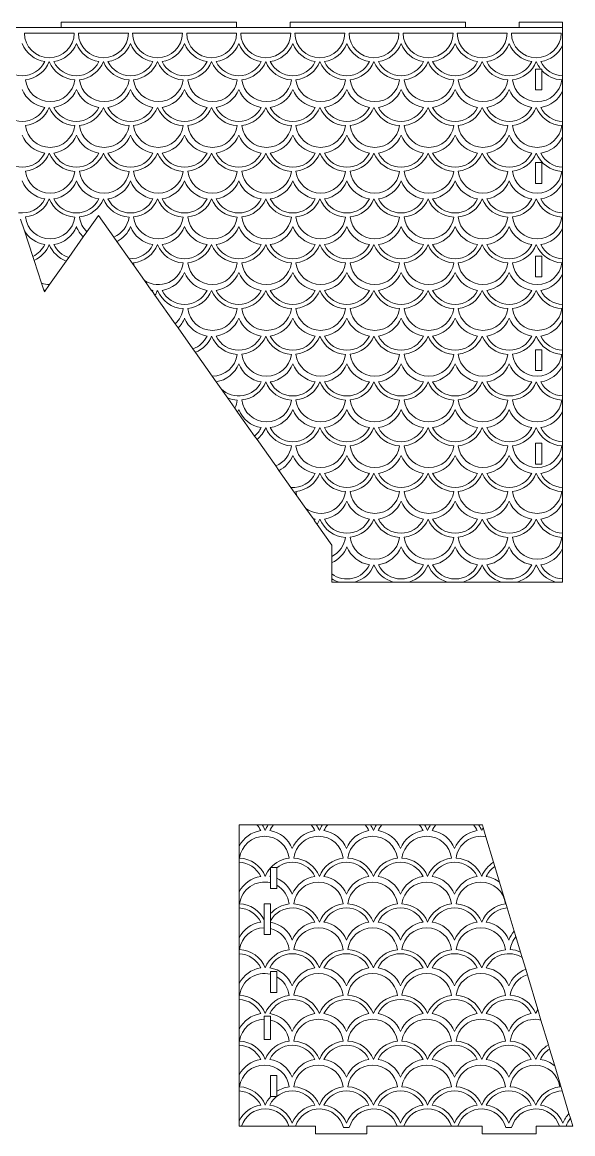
# Model space of a CAD drawing. Header units: millimetres. Extents: x -1822 to 2308, y -1461 to 1756.
# Drawn here: x 1025 to 1289, y 1105 to 1639 of the extents above; entities that cross this region are included whole.
import ezdxf

# ---------------------------------------------------------------- set-up
doc = ezdxf.new("R2010")
doc.units = ezdxf.units.MM

msp = doc.modelspace()

# ---------------------------------------------------------------- linework, layer by layer
at = {"color": 7, "linetype": 'Continuous', "lineweight": 15}
for p, q in [((1017.97, 1637), (1043.66, 1637)), ((1127.97, 1639.5), (1043.66, 1639.5)), ((1043.66, 1639.5), (1043.66, 1637)), ((1043.66, 1637), (1127.97, 1637)), ((1127.97, 1637), (1127.97, 1639.5)), ((1127.97, 1637), (1153.66, 1637)), ((1237.97, 1639.5), (1153.66, 1639.5)), ((1153.66, 1639.5), (1153.66, 1637)), ((1153.66, 1637), (1237.97, 1637)), ((1237.97, 1637), (1237.97, 1639.5)), ((1237.97, 1637), (1263.66, 1637)), ((1263.66, 1639.5), (1263.66, 1637)), ((1284.61, 1639.5), (1263.66, 1639.5)), ((1263.66, 1637), (1284.61, 1637)), ((1284.61, 1637), (1284.61, 1639.5)), ((1284.61, 1637), (1284.61, 1628.37)), ((1049.97, 1634.31), (1025.97, 1634.31)), ((1075.97, 1634.31), (1051.97, 1634.31)), ((1101.97, 1634.31), (1077.97, 1634.31)), ((1127.97, 1634.31), (1103.97, 1634.31)), ((1153.97, 1634.31), (1129.97, 1634.31)), ((1179.97, 1634.31), (1155.97, 1634.31)), ((1205.97, 1634.31), (1181.97, 1634.31)), ((1231.97, 1634.31), (1207.97, 1634.31)), ((1257.97, 1634.31), (1233.97, 1634.31)), ((1283.97, 1634.31), (1259.97, 1634.31)), ((1284.61, 1613.76), (1284.61, 1628.37)), ((1274.05, 1617), (1271.61, 1617)), ((1271.61, 1617), (1271.61, 1607)), ((1274.61, 1617), (1274.05, 1617)), ((1274.61, 1616.34), (1274.61, 1617)), ((1274.61, 1607), (1274.61, 1616.34)), ((1284.61, 1613.76), (1284.61, 1606.37)), ((1271.61, 1607), (1274.61, 1607)), ((1284.61, 1591.76), (1284.61, 1606.37)), ((1284.61, 1591.76), (1284.61, 1584.37)), ((1284.61, 1569.76), (1284.61, 1584.37)), ((1271.61, 1572), (1271.61, 1562)), ((1274.61, 1572), (1271.61, 1572)), ((1274.61, 1562), (1274.61, 1572)), ((1284.61, 1569.76), (1284.61, 1562.37)), ((1271.61, 1562), (1274.61, 1562)), ((1284.61, 1547.76), (1284.61, 1562.37)), ((1025.98, 1539.15), (1024.11, 1544.82)), ((1061.61, 1546.57), (1056.03, 1538.68)), ((1068.93, 1536.21), (1061.61, 1546.57)), ((1284.61, 1547.76), (1284.61, 1540.37)), ((1284.61, 1525.76), (1284.61, 1540.37)), ((1025.98, 1539.15), (1030.03, 1526.88)), ((1054.31, 1536.25), (1047.29, 1526.33)), ((1056.03, 1538.68), (1054.31, 1536.25)), ((1070.49, 1534), (1068.93, 1536.21)), ((1076.31, 1525.77), (1070.49, 1534)), ((1030.66, 1524.97), (1030.03, 1526.88)), ((1030.66, 1524.97), (1034.26, 1514.03)), ((1046.09, 1524.63), (1038.09, 1513.31)), ((1047.29, 1526.33), (1046.09, 1524.63)), ((1078.75, 1522.33), (1076.31, 1525.77)), ((1271.61, 1527), (1271.61, 1517)), ((1274.61, 1527), (1271.61, 1527)), ((1274.61, 1517), (1274.61, 1527)), ((1284.61, 1525.76), (1284.61, 1518.37)), ((1083.69, 1515.34), (1078.75, 1522.33)), ((1284.61, 1503.76), (1284.61, 1518.37)), ((1035.39, 1510.63), (1034.26, 1514.03)), ((1038.09, 1513.31), (1035.64, 1509.85)), ((1086.96, 1510.71), (1083.69, 1515.34)), ((1271.61, 1517), (1274.61, 1517)), ((1035.39, 1510.63), (1035.56, 1510.11)), ((1035.64, 1509.85), (1035.56, 1510.11)), ((1087.48, 1509.98), (1086.96, 1510.71)), ((1088.75, 1508.19), (1087.48, 1509.98)), ((1098.46, 1494.45), (1088.75, 1508.19)), ((1284.61, 1503.76), (1284.61, 1496.37)), ((1099.86, 1492.48), (1098.46, 1494.45)), ((1106.96, 1482.44), (1099.86, 1492.48)), ((1284.61, 1481.76), (1284.61, 1496.37)), ((1108.15, 1480.75), (1106.96, 1482.44)), ((1116.24, 1469.31), (1108.15, 1480.75)), ((1271.61, 1482), (1271.61, 1472)), ((1274.61, 1482), (1271.61, 1482)), ((1274.61, 1472), (1274.61, 1482)), ((1284.61, 1481.76), (1284.61, 1474.37)), ((1271.61, 1472), (1274.61, 1472)), ((1284.61, 1459.76), (1284.61, 1474.37)), ((1118.18, 1466.56), (1116.24, 1469.31)), ((1120.57, 1463.18), (1118.18, 1466.56)), ((1123.67, 1458.79), (1120.57, 1463.18)), ((1284.61, 1459.76), (1284.61, 1452.37)), ((1127.11, 1453.94), (1123.67, 1458.79)), ((1128.45, 1452.04), (1127.11, 1453.94)), ((1136.61, 1440.5), (1128.45, 1452.04)), ((1284.61, 1437.76), (1284.61, 1452.37)), ((1137.77, 1438.87), (1136.61, 1440.5)), ((1146.76, 1426.14), (1137.77, 1438.87)), ((1271.61, 1437), (1271.61, 1427)), ((1274.61, 1437), (1271.61, 1437)), ((1274.61, 1427), (1274.61, 1437)), ((1284.61, 1437.76), (1284.61, 1430.37)), ((1284.61, 1415.76), (1284.61, 1430.37)), ((1148.33, 1423.92), (1146.76, 1426.14)), ((1154.08, 1415.79), (1148.33, 1423.92)), ((1271.61, 1427), (1274.61, 1427)), ((1156.89, 1411.82), (1154.08, 1415.79)), ((1161.25, 1405.65), (1156.89, 1411.82)), ((1284.61, 1415.76), (1284.61, 1408.37)), ((1284.61, 1393.76), (1284.61, 1408.37)), ((1164.7, 1400.77), (1161.25, 1405.65)), ((1165.39, 1399.8), (1164.7, 1400.77)), ((1166.64, 1398.03), (1165.39, 1399.8)), ((1173.73, 1388.01), (1166.64, 1398.03)), ((1284.61, 1393.76), (1284.61, 1386.37)), ((1173.73, 1382.57), (1173.73, 1388.01)), ((1284.61, 1371.76), (1284.61, 1386.37)), ((1173.73, 1382.57), (1173.73, 1379.63)), ((1173.73, 1374.19), (1173.73, 1379.63)), ((1173.73, 1374.19), (1173.73, 1371.77)), ((1173.73, 1370.27), (1173.73, 1371.77)), ((1173.73, 1370.27), (1177.22, 1370.27)), ((1184.71, 1370.27), (1177.22, 1370.27)), ((1184.71, 1370.27), (1203.22, 1370.27)), ((1210.71, 1370.27), (1203.22, 1370.27)), ((1210.71, 1370.27), (1229.22, 1370.27)), ((1236.71, 1370.27), (1229.22, 1370.27)), ((1236.71, 1370.27), (1255.22, 1370.27)), ((1262.71, 1370.27), (1255.22, 1370.27)), ((1262.71, 1370.27), (1281.22, 1370.27)), ((1284.61, 1370.27), (1281.22, 1370.27)), ((1284.61, 1371.76), (1284.61, 1370.27)), ((1137.73, 1253.51), (1129.23, 1253.51)), ((1129.23, 1243.24), (1129.23, 1253.51)), ((1137.73, 1253.51), (1140.26, 1253.51)), ((1143.2, 1253.51), (1140.26, 1253.51)), ((1143.2, 1253.51), (1145.73, 1253.51)), ((1163.73, 1253.51), (1145.73, 1253.51)), ((1163.73, 1253.51), (1166.26, 1253.51)), ((1169.2, 1253.51), (1166.26, 1253.51)), ((1169.2, 1253.51), (1171.73, 1253.51)), ((1189.73, 1253.51), (1171.73, 1253.51)), ((1189.73, 1253.51), (1192.26, 1253.51)), ((1195.2, 1253.51), (1192.26, 1253.51)), ((1195.2, 1253.51), (1197.73, 1253.51)), ((1215.73, 1253.51), (1197.73, 1253.51)), ((1215.73, 1253.51), (1218.26, 1253.51)), ((1221.2, 1253.51), (1218.26, 1253.51)), ((1221.2, 1253.51), (1223.73, 1253.51)), ((1241.73, 1253.51), (1223.73, 1253.51)), ((1241.73, 1253.51), (1244.26, 1253.51)), ((1246.06, 1253.51), (1244.26, 1253.51)), ((1246.43, 1252.25), (1246.06, 1253.51)), ((1246.43, 1252.25), (1247.78, 1247.76)), ((1251.45, 1235.52), (1247.78, 1247.76)), ((1129.23, 1243.24), (1129.23, 1235.55)), ((1129.23, 1221.24), (1129.23, 1235.55)), ((1251.45, 1235.52), (1252.04, 1233.53)), ((1144.36, 1232.96), (1144.23, 1232.96)), ((1144.23, 1232.96), (1144.23, 1232.82)), ((1144.23, 1232.82), (1144.23, 1229.37)), ((1147.23, 1232.96), (1144.36, 1232.96)), ((1147.23, 1232.93), (1147.23, 1232.96)), ((1147.23, 1227.81), (1147.23, 1232.93)), ((1254.3, 1226), (1252.04, 1233.53)), ((1144.23, 1229.37), (1144.23, 1228.71)), ((1144.23, 1228.71), (1144.23, 1225.65)), ((1144.23, 1225.65), (1144.23, 1222.96)), ((1147.23, 1224.46), (1147.23, 1227.81)), ((1147.23, 1222.96), (1147.23, 1224.46)), ((1254.3, 1226), (1258.03, 1213.54)), ((1129.23, 1221.24), (1129.23, 1213.55)), ((1144.23, 1222.96), (1147.23, 1222.96)), ((1129.23, 1199.24), (1129.23, 1213.55)), ((1144.23, 1215.47), (1141.23, 1215.47)), ((1141.23, 1207.87), (1141.23, 1215.47)), ((1144.23, 1210.82), (1144.23, 1215.47)), ((1261.38, 1202.36), (1258.03, 1213.54)), ((1144.23, 1210.82), (1144.23, 1207.37)), ((1141.23, 1207.87), (1141.23, 1204.01)), ((1141.23, 1200.84), (1141.23, 1204.01)), ((1144.23, 1206.71), (1144.23, 1207.37)), ((1144.23, 1206.71), (1144.23, 1203.65)), ((1144.23, 1200.84), (1144.23, 1203.65)), ((1129.23, 1199.24), (1129.23, 1191.55)), ((1141.23, 1200.84), (1144.23, 1200.84)), ((1261.38, 1202.36), (1262.16, 1199.76)), ((1264.38, 1192.37), (1262.16, 1199.76)), ((1264.38, 1192.37), (1265.19, 1189.68)), ((1129.23, 1177.24), (1129.23, 1191.55)), ((1266.87, 1184.06), (1265.19, 1189.68)), ((1144.23, 1182.96), (1144.23, 1181.65)), ((1147.23, 1182.96), (1144.23, 1182.96)), ((1144.23, 1181.65), (1144.23, 1172.96)), ((1147.23, 1180.46), (1147.23, 1182.96)), ((1266.87, 1184.06), (1267.66, 1181.44)), ((1272.68, 1164.69), (1267.66, 1181.44)), ((1129.23, 1177.24), (1129.23, 1169.55)), ((1147.23, 1172.96), (1147.23, 1180.46)), ((1144.23, 1172.96), (1147.23, 1172.96)), ((1129.23, 1155.24), (1129.23, 1169.55)), ((1141.23, 1161.54), (1141.23, 1160.01)), ((1141.23, 1161.54), (1144.23, 1161.54)), ((1141.23, 1160.01), (1141.23, 1150.25)), ((1144.23, 1161.54), (1144.23, 1159.65)), ((1272.68, 1164.69), (1274.18, 1159.66)), ((1129.23, 1155.24), (1129.23, 1147.55)), ((1144.23, 1150.25), (1144.23, 1159.65)), ((1277.77, 1147.71), (1274.18, 1159.66)), ((1141.23, 1150.25), (1144.23, 1150.25)), ((1129.23, 1133.24), (1129.23, 1147.55)), ((1277.77, 1147.71), (1278.36, 1145.73)), ((1280.8, 1137.6), (1278.36, 1145.73)), ((1129.23, 1133.24), (1129.23, 1125.55)), ((1280.8, 1137.6), (1284.41, 1125.56)), ((1147.23, 1132.96), (1144.23, 1132.96)), ((1144.23, 1132.96), (1144.23, 1122.96)), ((1147.23, 1125.39), (1147.23, 1132.96)), ((1129.23, 1111.24), (1129.23, 1125.55)), ((1144.23, 1122.96), (1144.36, 1122.96)), ((1144.36, 1122.96), (1147.23, 1122.96)), ((1147.23, 1122.96), (1147.23, 1125.39)), ((1287.67, 1114.67), (1284.41, 1125.56)), ((1287.67, 1114.67), (1288.35, 1112.41)), ((1289.48, 1108.63), (1288.35, 1112.41)), ((1129.23, 1111.24), (1129.23, 1108.69)), ((1129.23, 1108.69), (1130.33, 1108.69)), ((1153.13, 1108.69), (1130.33, 1108.69)), ((1153.13, 1108.69), (1156.33, 1108.69)), ((1165.82, 1108.69), (1156.33, 1108.69)), ((1165.82, 1108.69), (1165.82, 1104.96)), ((1182.12, 1107.96), (1179.34, 1107.96)), ((1205.15, 1108.63), (1190.48, 1108.63)), ((1190.48, 1104.96), (1190.48, 1108.63)), ((1205.15, 1108.63), (1208.32, 1108.63)), ((1231.15, 1108.63), (1208.32, 1108.63)), ((1231.15, 1108.63), (1234.32, 1108.63)), ((1245.89, 1108.63), (1234.32, 1108.63)), ((1245.89, 1108.63), (1245.89, 1104.96)), ((1260.12, 1107.96), (1257.34, 1107.96)), ((1283.15, 1108.63), (1271.89, 1108.63)), ((1271.89, 1104.96), (1271.89, 1108.63)), ((1283.15, 1108.63), (1286.32, 1108.63)), ((1289.48, 1108.63), (1286.32, 1108.63)), ((1165.82, 1104.96), (1190.48, 1104.96)), ((1245.89, 1104.96), (1271.89, 1104.96))]:
    msp.add_line(p, q, dxfattribs=at)
for centre, radius, start, end in [((1037.97, 1634.39), 12, 180.3775, 359.6225), ((1063.97, 1634.39), 12, 180.3775, 359.6225), ((1089.97, 1634.39), 12, 180.3775, 359.6225), ((1115.97, 1634.39), 12, 180.3775, 359.6225), ((1141.97, 1634.39), 12, 180.3775, 359.6225), ((1167.97, 1634.39), 12, 180.3775, 359.6225), ((1193.97, 1634.39), 12, 180.3775, 359.6225), ((1219.97, 1634.39), 12, 180.3775, 359.6225), ((1245.97, 1634.39), 12, 180.3775, 359.6225), ((1271.97, 1634.39), 12, 180.3775, 359.6225), ((1037.97, 1634.39), 14, 201.7868, 261.0279), ((1037.97, 1634.39), 14, 278.9721, 338.2132), ((1063.97, 1634.39), 14, 201.7868, 261.0279), ((1063.97, 1634.39), 14, 278.9721, 338.2132), ((1089.97, 1634.39), 14, 201.7868, 261.0279), ((1089.97, 1634.39), 14, 278.9721, 338.2132), ((1115.97, 1634.39), 14, 201.7868, 261.0279), ((1115.97, 1634.39), 14, 278.9721, 338.2132), ((1141.97, 1634.39), 14, 201.7868, 261.0279), ((1141.97, 1634.39), 14, 278.9721, 338.2132), ((1167.97, 1634.39), 14, 201.7868, 261.0279), ((1167.97, 1634.39), 14, 278.9721, 338.2132), ((1193.97, 1634.39), 14, 201.7868, 261.0279), ((1193.97, 1634.39), 14, 278.9721, 338.2132), ((1219.97, 1634.39), 14, 201.7868, 261.0279), ((1219.97, 1634.39), 14, 278.9721, 338.2132), ((1245.97, 1634.39), 14, 201.7868, 261.0279), ((1245.97, 1634.39), 14, 278.9721, 338.2132), ((1271.97, 1634.39), 14, 201.7868, 261.0279), ((1271.97, 1634.39), 14, 278.9721, 334.5272), ((1024.97, 1625.76), 12, 205.6589, 334.3411), ((1024.97, 1625.76), 14, 276.1352, 338.2132), ((1050.97, 1625.76), 14, 201.7868, 267.1611), ((1050.97, 1625.76), 12, 205.6589, 334.3411), ((1050.97, 1625.76), 14, 276.1352, 338.2132), ((1076.97, 1625.76), 14, 201.7868, 267.1611), ((1076.97, 1625.76), 12, 205.6589, 334.3411), ((1076.97, 1625.76), 14, 276.1352, 338.2132), ((1102.97, 1625.76), 14, 201.7868, 267.1611), ((1102.97, 1625.76), 12, 205.6589, 334.3411), ((1102.97, 1625.76), 14, 276.1352, 338.2132), ((1128.97, 1625.76), 14, 201.7868, 267.1611), ((1128.97, 1625.76), 12, 205.6589, 334.3411), ((1128.97, 1625.76), 14, 276.1352, 338.2132), ((1154.97, 1625.76), 14, 201.7868, 267.1611), ((1154.97, 1625.76), 12, 205.6589, 334.3411), ((1154.97, 1625.76), 14, 276.1352, 338.2132), ((1180.97, 1625.76), 14, 201.7868, 267.1611), ((1180.97, 1625.76), 12, 205.6589, 334.3411), ((1180.97, 1625.76), 14, 276.1352, 338.2132), ((1206.97, 1625.76), 14, 201.7868, 267.1611), ((1206.97, 1625.76), 12, 205.6589, 334.3411), ((1206.97, 1625.76), 14, 276.1352, 338.2132), ((1232.97, 1625.76), 14, 201.7868, 267.1611), ((1232.97, 1625.76), 12, 205.6589, 334.3411), ((1232.97, 1625.76), 14, 276.1352, 338.2132), ((1258.97, 1625.76), 14, 201.7868, 267.1611), ((1258.97, 1625.76), 12, 205.6589, 334.3411), ((1258.97, 1625.76), 14, 276.1352, 338.2132), ((1284.97, 1625.76), 14, 201.7868, 218.7337), ((1284.97, 1625.76), 12, 205.6589, 268.2763), ((1284.97, 1625.76), 14, 222.2628, 267.1611), ((1038.37, 1613.31), 12, 187.0542, 352.6426), ((1064.37, 1613.31), 12, 187.0542, 352.6426), ((1090.37, 1613.31), 12, 187.0542, 352.6426), ((1116.37, 1613.31), 12, 187.0542, 352.6426), ((1142.37, 1613.31), 12, 187.0542, 352.6426), ((1168.37, 1613.31), 12, 187.0542, 352.6426), ((1194.37, 1613.31), 12, 187.0542, 352.6426), ((1220.37, 1613.31), 12, 187.0542, 352.6426), ((1246.37, 1613.31), 12, 187.0542, 352.6426), ((1272.37, 1613.31), 12, 187.0542, 352.6426), ((1037.97, 1612.39), 14, 201.7868, 261.0279), ((1037.97, 1612.39), 14, 278.9721, 338.2132), ((1063.97, 1612.39), 14, 201.7868, 261.0279), ((1063.97, 1612.39), 14, 278.9721, 338.2132), ((1089.97, 1612.39), 14, 201.7868, 261.0279), ((1089.97, 1612.39), 14, 278.9721, 338.2132), ((1115.97, 1612.39), 14, 201.7868, 261.0279), ((1115.97, 1612.39), 14, 278.9721, 338.2132), ((1141.97, 1612.39), 14, 201.7868, 261.0279), ((1141.97, 1612.39), 14, 278.9721, 338.2132), ((1167.97, 1612.39), 14, 201.7868, 261.0279), ((1167.97, 1612.39), 14, 278.9721, 338.2132), ((1193.97, 1612.39), 14, 201.7868, 261.0279), ((1193.97, 1612.39), 14, 278.9721, 338.2132), ((1219.97, 1612.39), 14, 201.7868, 261.0279), ((1219.97, 1612.39), 14, 278.9721, 338.2132), ((1245.97, 1612.39), 14, 201.7868, 261.0279), ((1245.97, 1612.39), 14, 278.9721, 338.2132), ((1271.97, 1612.39), 14, 201.7868, 261.0279), ((1271.97, 1612.39), 14, 278.9721, 334.5272), ((1024.97, 1603.76), 12, 205.6589, 334.3411), ((1024.97, 1603.76), 14, 276.1352, 338.2132), ((1050.97, 1603.76), 14, 201.7868, 267.1611), ((1050.97, 1603.76), 12, 205.6589, 334.3411), ((1050.97, 1603.76), 14, 276.1352, 338.2132), ((1076.97, 1603.76), 14, 201.7868, 267.1611), ((1076.97, 1603.76), 12, 205.6589, 334.3411), ((1076.97, 1603.76), 14, 276.1352, 338.2132), ((1102.97, 1603.76), 14, 201.7868, 267.1611), ((1102.97, 1603.76), 12, 205.6589, 334.3411), ((1102.97, 1603.76), 14, 276.1352, 338.2132), ((1128.97, 1603.76), 14, 201.7868, 267.1611), ((1128.97, 1603.76), 12, 205.6589, 334.3411), ((1128.97, 1603.76), 14, 276.1352, 338.2132), ((1154.97, 1603.76), 14, 201.7868, 267.1611), ((1154.97, 1603.76), 12, 205.6589, 334.3411), ((1154.97, 1603.76), 14, 276.1352, 338.2132), ((1180.97, 1603.76), 14, 201.7868, 267.1611), ((1180.97, 1603.76), 12, 205.6589, 334.3411), ((1180.97, 1603.76), 14, 276.1352, 338.2132), ((1206.97, 1603.76), 14, 201.7868, 267.1611), ((1206.97, 1603.76), 12, 205.6589, 334.3411), ((1206.97, 1603.76), 14, 276.1352, 338.2132), ((1232.97, 1603.76), 14, 201.7868, 267.1611), ((1232.97, 1603.76), 12, 205.6589, 334.3411), ((1232.97, 1603.76), 14, 276.1352, 338.2132), ((1258.97, 1603.76), 14, 201.7868, 267.1611), ((1258.97, 1603.76), 12, 205.6589, 334.3411), ((1258.97, 1603.76), 14, 276.1352, 338.2132), ((1284.97, 1603.76), 14, 201.7868, 267.1611), ((1284.97, 1603.76), 12, 205.6589, 268.2763), ((1038.37, 1591.31), 12, 187.0542, 352.6426), ((1064.37, 1591.31), 12, 187.0542, 352.6426), ((1090.37, 1591.31), 12, 187.0542, 352.6426), ((1116.37, 1591.31), 12, 187.0542, 352.6426), ((1142.37, 1591.31), 12, 187.0542, 352.6426), ((1168.37, 1591.31), 12, 187.0542, 352.6426), ((1194.37, 1591.31), 12, 187.0542, 352.6426), ((1220.37, 1591.31), 12, 187.0542, 352.6426), ((1246.37, 1591.31), 12, 187.0542, 352.6426), ((1272.37, 1591.31), 12, 187.0542, 352.6426), ((1037.97, 1590.39), 14, 201.7868, 261.0279), ((1037.97, 1590.39), 14, 278.9721, 338.2132), ((1063.97, 1590.39), 14, 201.7868, 261.0279), ((1063.97, 1590.39), 14, 278.9721, 338.2132), ((1089.97, 1590.39), 14, 201.7868, 261.0279), ((1089.97, 1590.39), 14, 278.9721, 338.2132), ((1115.97, 1590.39), 14, 201.7868, 261.0279), ((1115.97, 1590.39), 14, 278.9721, 338.2132), ((1141.97, 1590.39), 14, 201.7868, 261.0279), ((1141.97, 1590.39), 14, 278.9721, 338.2132), ((1167.97, 1590.39), 14, 201.7868, 261.0279), ((1167.97, 1590.39), 14, 278.9721, 338.2132), ((1193.97, 1590.39), 14, 201.7868, 261.0279), ((1193.97, 1590.39), 14, 278.9721, 338.2132), ((1219.97, 1590.39), 14, 201.7868, 261.0279), ((1219.97, 1590.39), 14, 278.9721, 338.2132), ((1245.97, 1590.39), 14, 201.7868, 261.0279), ((1245.97, 1590.39), 14, 278.9721, 338.2132), ((1271.97, 1590.39), 14, 201.7868, 261.0279), ((1271.97, 1590.39), 14, 278.9721, 334.5272), ((1024.97, 1581.76), 12, 205.6589, 334.3411), ((1024.97, 1581.76), 14, 276.1352, 338.2132), ((1050.97, 1581.76), 14, 201.7868, 267.1611), ((1050.97, 1581.76), 12, 205.6589, 334.3411), ((1050.97, 1581.76), 14, 276.1352, 338.2132), ((1076.97, 1581.76), 14, 201.7868, 267.1611), ((1076.97, 1581.76), 12, 205.6589, 334.3411), ((1076.97, 1581.76), 14, 276.1352, 338.2132), ((1102.97, 1581.76), 14, 201.7868, 267.1611), ((1102.97, 1581.76), 12, 205.6589, 334.3411), ((1102.97, 1581.76), 14, 276.1352, 338.2132), ((1128.97, 1581.76), 14, 201.7868, 267.1611), ((1128.97, 1581.76), 12, 205.6589, 334.3411), ((1128.97, 1581.76), 14, 276.1352, 338.2132), ((1154.97, 1581.76), 14, 201.7868, 267.1611), ((1154.97, 1581.76), 12, 205.6589, 334.3411), ((1154.97, 1581.76), 14, 276.1352, 338.2132), ((1180.97, 1581.76), 14, 201.7868, 267.1611), ((1180.97, 1581.76), 12, 205.6589, 334.3411), ((1180.97, 1581.76), 14, 276.1352, 338.2132), ((1206.97, 1581.76), 14, 201.7868, 267.1611), ((1206.97, 1581.76), 12, 205.6589, 334.3411), ((1206.97, 1581.76), 14, 276.1352, 338.2132), ((1232.97, 1581.76), 14, 201.7868, 267.1611), ((1232.97, 1581.76), 12, 205.6589, 334.3411), ((1232.97, 1581.76), 14, 276.1352, 338.2132), ((1258.97, 1581.76), 14, 201.7868, 267.1611), ((1258.97, 1581.76), 12, 205.6589, 334.3411), ((1258.97, 1581.76), 14, 276.1352, 338.2132), ((1284.97, 1581.76), 14, 201.7868, 267.1611), ((1284.97, 1581.76), 12, 205.6589, 268.2763), ((1038.37, 1569.31), 12, 187.0542, 352.6426), ((1064.37, 1569.31), 12, 187.0542, 352.6426), ((1090.37, 1569.31), 12, 187.0542, 352.6426), ((1116.37, 1569.31), 12, 187.0542, 352.6426), ((1142.37, 1569.31), 12, 187.0542, 352.6426), ((1168.37, 1569.31), 12, 187.0542, 352.6426), ((1194.37, 1569.31), 12, 187.0542, 352.6426), ((1220.37, 1569.31), 12, 187.0542, 352.6426), ((1246.37, 1569.31), 12, 187.0542, 352.6426), ((1272.37, 1569.31), 12, 187.0542, 352.6426), ((1037.97, 1568.39), 14, 201.7868, 261.0279), ((1037.97, 1568.39), 14, 278.9721, 338.2132), ((1063.97, 1568.39), 14, 201.7868, 261.0279), ((1063.97, 1568.39), 14, 278.9721, 338.2132), ((1089.97, 1568.39), 14, 201.7868, 261.0279), ((1089.97, 1568.39), 14, 278.9721, 338.2132), ((1115.97, 1568.39), 14, 201.7868, 261.0279), ((1115.97, 1568.39), 14, 278.9721, 338.2132), ((1141.97, 1568.39), 14, 201.7868, 261.0279), ((1141.97, 1568.39), 14, 278.9721, 338.2132), ((1167.97, 1568.39), 14, 201.7868, 261.0279), ((1167.97, 1568.39), 14, 278.9721, 338.2132), ((1193.97, 1568.39), 14, 201.7868, 261.0279), ((1193.97, 1568.39), 14, 278.9721, 338.2132), ((1219.97, 1568.39), 14, 201.7868, 261.0279), ((1219.97, 1568.39), 14, 278.9721, 338.2132), ((1245.97, 1568.39), 14, 201.7868, 261.0279), ((1245.97, 1568.39), 14, 278.9721, 338.2132), ((1271.97, 1568.39), 14, 201.7868, 261.0279), ((1271.97, 1568.39), 14, 278.9721, 334.5272), ((1024.97, 1559.76), 12, 261.0314, 334.3411), ((1024.97, 1559.76), 14, 276.1352, 338.2132), ((1050.97, 1559.76), 14, 201.7868, 267.1611), ((1050.97, 1559.76), 12, 205.6589, 334.3411), ((1050.97, 1559.76), 14, 276.1352, 338.2132), ((1076.97, 1559.76), 14, 201.7868, 267.1611), ((1076.97, 1559.76), 12, 205.6589, 334.3411), ((1076.97, 1559.76), 14, 276.1352, 338.2132), ((1102.97, 1559.76), 14, 201.7868, 267.1611), ((1102.97, 1559.76), 12, 205.6589, 334.3411), ((1102.97, 1559.76), 14, 276.1352, 338.2132), ((1128.97, 1559.76), 14, 201.7868, 267.1611), ((1128.97, 1559.76), 12, 205.6589, 334.3411), ((1128.97, 1559.76), 14, 276.1352, 338.2132), ((1154.97, 1559.76), 14, 201.7868, 267.1611), ((1154.97, 1559.76), 12, 205.6589, 334.3411), ((1154.97, 1559.76), 14, 276.1352, 338.2132), ((1180.97, 1559.76), 14, 201.7868, 267.1611), ((1180.97, 1559.76), 12, 205.6589, 334.3411), ((1180.97, 1559.76), 14, 276.1352, 338.2132), ((1206.97, 1559.76), 14, 201.7868, 267.1611), ((1206.97, 1559.76), 12, 205.6589, 334.3411), ((1206.97, 1559.76), 14, 276.1352, 338.2132), ((1232.97, 1559.76), 14, 201.7868, 267.1611), ((1232.97, 1559.76), 12, 205.6589, 334.3411), ((1232.97, 1559.76), 14, 276.1352, 338.2132), ((1258.97, 1559.76), 14, 201.7868, 267.1611), ((1258.97, 1559.76), 12, 205.6589, 334.3411), ((1258.97, 1559.76), 14, 276.1352, 338.2132), ((1284.97, 1559.76), 14, 201.7868, 267.1611), ((1284.97, 1559.76), 12, 205.6589, 268.2763), ((1038.37, 1547.31), 12, 187.0542, 352.6426), ((1064.37, 1547.31), 12, 187.0542, 225.9499), ((1064.37, 1547.31), 12, 292.3371, 352.6426), ((1090.37, 1547.31), 12, 187.0542, 352.6426), ((1116.37, 1547.31), 12, 187.0542, 352.6426), ((1142.37, 1547.31), 12, 187.0542, 352.6426), ((1168.37, 1547.31), 12, 187.0542, 352.6426), ((1194.37, 1547.31), 12, 187.0542, 352.6426), ((1220.37, 1547.31), 12, 187.0542, 352.6426), ((1246.37, 1547.31), 12, 187.0542, 352.6426), ((1272.37, 1547.31), 12, 187.0542, 352.6426), ((1037.97, 1546.39), 14, 278.9721, 338.2132), ((1063.97, 1546.39), 14, 201.7868, 226.3826), ((1063.97, 1546.39), 14, 297.7881, 338.2132), ((1089.97, 1546.39), 14, 201.7868, 261.0279), ((1089.97, 1546.39), 14, 278.9721, 338.2132), ((1115.97, 1546.39), 14, 201.7868, 261.0279), ((1115.97, 1546.39), 14, 278.9721, 338.2132), ((1141.97, 1546.39), 14, 201.7868, 261.0279), ((1141.97, 1546.39), 14, 278.9721, 338.2132), ((1167.97, 1546.39), 14, 201.7868, 261.0279), ((1167.97, 1546.39), 14, 278.9721, 338.2132), ((1193.97, 1546.39), 14, 201.7868, 261.0279), ((1193.97, 1546.39), 14, 278.9721, 338.2132), ((1219.97, 1546.39), 14, 201.7868, 261.0279), ((1219.97, 1546.39), 14, 278.9721, 338.2132), ((1245.97, 1546.39), 14, 201.7868, 261.0279), ((1245.97, 1546.39), 14, 278.9721, 338.2132), ((1271.97, 1546.39), 14, 201.7868, 261.0279), ((1271.97, 1546.39), 14, 278.9721, 334.5272), ((1037.97, 1546.39), 14, 211.1124, 261.0279), ((1024.97, 1537.76), 12, 294.9524, 334.3411), ((1024.97, 1537.76), 14, 293.9912, 338.2132), ((1050.97, 1537.76), 14, 201.7868, 249.6221), ((1050.97, 1537.76), 12, 205.6589, 252.1765), ((1076.97, 1537.76), 12, 266.8747, 334.3411), ((1076.97, 1537.76), 14, 276.1352, 338.2132), ((1102.97, 1537.76), 14, 201.7868, 267.1611), ((1102.97, 1537.76), 12, 205.6589, 334.3411), ((1102.97, 1537.76), 14, 276.1352, 338.2132), ((1128.97, 1537.76), 14, 201.7868, 267.1611), ((1128.97, 1537.76), 12, 205.6589, 334.3411), ((1128.97, 1537.76), 14, 276.1352, 338.2132), ((1154.97, 1537.76), 14, 201.7868, 267.1611), ((1154.97, 1537.76), 12, 205.6589, 334.3411), ((1154.97, 1537.76), 14, 276.1352, 338.2132), ((1180.97, 1537.76), 14, 201.7868, 267.1611), ((1180.97, 1537.76), 12, 205.6589, 334.3411), ((1180.97, 1537.76), 14, 276.1352, 338.2132), ((1206.97, 1537.76), 14, 201.7868, 267.1611), ((1206.97, 1537.76), 12, 205.6589, 334.3411), ((1206.97, 1537.76), 14, 276.1352, 338.2132), ((1232.97, 1537.76), 14, 201.7868, 267.1611), ((1232.97, 1537.76), 12, 205.6589, 334.3411), ((1232.97, 1537.76), 14, 276.1352, 338.2132), ((1258.97, 1537.76), 14, 201.7868, 267.1611), ((1258.97, 1537.76), 12, 205.6589, 334.3411), ((1258.97, 1537.76), 14, 276.1352, 338.2132), ((1284.97, 1537.76), 14, 201.7868, 267.1611), ((1284.97, 1537.76), 12, 205.6589, 268.2763), ((1090.37, 1525.31), 12, 187.0542, 194.382), ((1090.37, 1525.31), 12, 236.1468, 352.6426), ((1116.37, 1525.31), 12, 187.0542, 352.6426), ((1142.37, 1525.31), 12, 187.0542, 352.6426), ((1168.37, 1525.31), 12, 187.0542, 352.6426), ((1194.37, 1525.31), 12, 187.0542, 352.6426), ((1220.37, 1525.31), 12, 187.0542, 352.6426), ((1246.37, 1525.31), 12, 187.0542, 352.6426), ((1272.37, 1525.31), 12, 187.0542, 352.6426), ((1089.97, 1524.39), 14, 278.9721, 338.2132), ((1115.97, 1524.39), 14, 201.7868, 261.0279), ((1115.97, 1524.39), 14, 278.9721, 338.2132), ((1141.97, 1524.39), 14, 201.7868, 261.0279), ((1141.97, 1524.39), 14, 278.9721, 338.2132), ((1167.97, 1524.39), 14, 201.7868, 261.0279), ((1167.97, 1524.39), 14, 278.9721, 338.2132), ((1193.97, 1524.39), 14, 201.7868, 261.0279), ((1193.97, 1524.39), 14, 278.9721, 338.2132), ((1219.97, 1524.39), 14, 201.7868, 261.0279), ((1219.97, 1524.39), 14, 278.9721, 338.2132), ((1245.97, 1524.39), 14, 201.7868, 261.0279), ((1245.97, 1524.39), 14, 278.9721, 338.2132), ((1271.97, 1524.39), 14, 201.7868, 261.0279), ((1271.97, 1524.39), 14, 278.9721, 334.5272), ((1038.37, 1525.31), 12, 249.9756, 268.6436), ((1037.97, 1524.39), 14, 259.3793, 261.0279), ((1024.97, 1515.76), 12, 331.9448, 334.3411), ((1089.97, 1524.39), 14, 257.6009, 261.0279), ((1076.97, 1515.76), 12, 331.2069, 334.3411), ((1076.97, 1515.76), 14, 327.2871, 338.2132), ((1102.97, 1515.76), 14, 201.7868, 267.1611), ((1102.97, 1515.76), 12, 205.6589, 334.3411), ((1102.97, 1515.76), 14, 276.1352, 338.2132), ((1128.97, 1515.76), 14, 201.7868, 267.1611), ((1128.97, 1515.76), 12, 205.6589, 334.3411), ((1128.97, 1515.76), 14, 276.1352, 338.2132), ((1154.97, 1515.76), 14, 201.7868, 267.1611), ((1154.97, 1515.76), 12, 205.6589, 334.3411), ((1154.97, 1515.76), 14, 276.1352, 338.2132), ((1180.97, 1515.76), 14, 201.7868, 267.1611), ((1180.97, 1515.76), 12, 205.6589, 334.3411), ((1180.97, 1515.76), 14, 276.1352, 338.2132), ((1206.97, 1515.76), 14, 201.7868, 267.1611), ((1206.97, 1515.76), 12, 205.6589, 334.3411), ((1206.97, 1515.76), 14, 276.1352, 338.2132), ((1232.97, 1515.76), 14, 201.7868, 267.1611), ((1232.97, 1515.76), 12, 205.6589, 334.3411), ((1232.97, 1515.76), 14, 276.1352, 338.2132), ((1258.97, 1515.76), 14, 201.7868, 267.1611), ((1258.97, 1515.76), 12, 205.6589, 334.3411), ((1258.97, 1515.76), 14, 276.1352, 338.2132), ((1284.97, 1515.76), 14, 201.7868, 267.1611), ((1284.97, 1515.76), 12, 205.6589, 268.2763), ((1090.37, 1503.31), 12, 312.3967, 352.6426), ((1089.97, 1502.39), 14, 314.9396, 338.2132), ((1115.97, 1502.39), 14, 201.7868, 261.0279), ((1116.37, 1503.31), 12, 187.0542, 352.6426), ((1115.97, 1502.39), 14, 278.9721, 338.2132), ((1141.97, 1502.39), 14, 201.7868, 261.0279), ((1142.37, 1503.31), 12, 187.0542, 352.6426), ((1141.97, 1502.39), 14, 278.9721, 338.2132), ((1167.97, 1502.39), 14, 201.7868, 261.0279), ((1168.37, 1503.31), 12, 187.0542, 352.6426), ((1167.97, 1502.39), 14, 278.9721, 338.2132), ((1193.97, 1502.39), 14, 201.7868, 261.0279), ((1194.37, 1503.31), 12, 187.0542, 352.6426), ((1193.97, 1502.39), 14, 278.9721, 338.2132), ((1219.97, 1502.39), 14, 201.7868, 261.0279), ((1220.37, 1503.31), 12, 187.0542, 352.6426), ((1219.97, 1502.39), 14, 278.9721, 338.2132), ((1245.97, 1502.39), 14, 201.7868, 261.0279), ((1246.37, 1503.31), 12, 187.0542, 352.6426), ((1245.97, 1502.39), 14, 278.9721, 338.2132), ((1271.97, 1502.39), 14, 201.7868, 261.0279), ((1272.37, 1503.31), 12, 187.0542, 352.6426), ((1271.97, 1502.39), 14, 278.9721, 334.5272), ((1102.97, 1493.76), 12, 289.4137, 334.3411), ((1102.97, 1493.76), 14, 291.7251, 338.2132), ((1128.97, 1493.76), 14, 201.7868, 267.1611), ((1128.97, 1493.76), 12, 205.6589, 334.3411), ((1128.97, 1493.76), 14, 276.1352, 338.2132), ((1154.97, 1493.76), 14, 201.7868, 267.1611), ((1154.97, 1493.76), 12, 205.6589, 334.3411), ((1154.97, 1493.76), 14, 276.1352, 338.2132), ((1180.97, 1493.76), 14, 201.7868, 267.1611), ((1180.97, 1493.76), 12, 205.6589, 334.3411), ((1180.97, 1493.76), 14, 276.1352, 338.2132), ((1206.97, 1493.76), 14, 201.7868, 267.1611), ((1206.97, 1493.76), 12, 205.6589, 334.3411), ((1206.97, 1493.76), 14, 276.1352, 338.2132), ((1232.97, 1493.76), 14, 201.7868, 267.1611), ((1232.97, 1493.76), 12, 205.6589, 334.3411), ((1232.97, 1493.76), 14, 276.1352, 338.2132), ((1258.97, 1493.76), 14, 201.7868, 267.1611), ((1258.97, 1493.76), 12, 205.6589, 334.3411), ((1258.97, 1493.76), 14, 276.1352, 338.2132), ((1284.97, 1493.76), 14, 201.7868, 267.1611), ((1284.97, 1493.76), 12, 205.6589, 268.2763), ((1116.37, 1481.31), 12, 269.3597, 352.6426), ((1142.37, 1481.31), 12, 187.0542, 352.6426), ((1168.37, 1481.31), 12, 187.0542, 352.6426), ((1194.37, 1481.31), 12, 187.0542, 352.6426), ((1220.37, 1481.31), 12, 187.0542, 352.6426), ((1246.37, 1481.31), 12, 187.0542, 352.6426), ((1272.37, 1481.31), 12, 187.0542, 352.6426), ((1115.97, 1480.39), 14, 279.0952, 338.2132), ((1141.97, 1480.39), 14, 201.7868, 261.0279), ((1141.97, 1480.39), 14, 278.9721, 338.2132), ((1167.97, 1480.39), 14, 201.7868, 261.0279), ((1167.97, 1480.39), 14, 278.9721, 338.2132), ((1193.97, 1480.39), 14, 201.7868, 261.0279), ((1193.97, 1480.39), 14, 278.9721, 338.2132), ((1219.97, 1480.39), 14, 201.7868, 261.0279), ((1219.97, 1480.39), 14, 278.9721, 338.2132), ((1245.97, 1480.39), 14, 201.7868, 261.0279), ((1245.97, 1480.39), 14, 278.9721, 338.2132), ((1271.97, 1480.39), 14, 201.7868, 261.0279), ((1271.97, 1480.39), 14, 278.9721, 334.5272), ((1128.97, 1471.76), 12, 225.6134, 334.3411), ((1128.97, 1471.76), 14, 276.1352, 338.2132), ((1154.97, 1471.76), 14, 201.7868, 267.1611), ((1154.97, 1471.76), 12, 205.6589, 334.3411), ((1154.97, 1471.76), 14, 276.1352, 338.2132), ((1180.97, 1471.76), 14, 201.7868, 267.1611), ((1180.97, 1471.76), 12, 205.6589, 334.3411), ((1180.97, 1471.76), 14, 276.1352, 338.2132), ((1206.97, 1471.76), 14, 201.7868, 267.1611), ((1206.97, 1471.76), 12, 205.6589, 334.3411), ((1206.97, 1471.76), 14, 276.1352, 338.2132), ((1232.97, 1471.76), 14, 201.7868, 267.1611), ((1232.97, 1471.76), 12, 205.6589, 334.3411), ((1232.97, 1471.76), 14, 276.1352, 338.2132), ((1258.97, 1471.76), 14, 201.7868, 267.1611), ((1258.97, 1471.76), 12, 205.6589, 334.3411), ((1258.97, 1471.76), 14, 276.1352, 338.2132), ((1284.97, 1471.76), 14, 201.7868, 267.1611), ((1284.97, 1471.76), 12, 205.6589, 268.2763), ((1128.97, 1471.76), 14, 247.785, 267.1611), ((1116.37, 1459.31), 12, 333.4309, 352.6426), ((1142.37, 1459.31), 12, 187.0542, 352.6426), ((1168.37, 1459.31), 12, 187.0542, 352.6426), ((1194.37, 1459.31), 12, 187.0542, 352.6426), ((1220.37, 1459.31), 12, 187.0542, 352.6426), ((1246.37, 1459.31), 12, 187.0542, 352.6426), ((1272.37, 1459.31), 12, 187.0542, 352.6426), ((1115.97, 1458.39), 14, 333.055, 338.2132), ((1141.97, 1458.39), 14, 201.7868, 261.0279), ((1141.97, 1458.39), 14, 278.9721, 338.2132), ((1167.97, 1458.39), 14, 201.7868, 261.0279), ((1167.97, 1458.39), 14, 278.9721, 338.2132), ((1193.97, 1458.39), 14, 201.7868, 261.0279), ((1193.97, 1458.39), 14, 278.9721, 338.2132), ((1219.97, 1458.39), 14, 201.7868, 261.0279), ((1219.97, 1458.39), 14, 278.9721, 338.2132), ((1245.97, 1458.39), 14, 201.7868, 261.0279), ((1245.97, 1458.39), 14, 278.9721, 338.2132), ((1271.97, 1458.39), 14, 201.7868, 261.0279), ((1271.97, 1458.39), 14, 278.9721, 334.5272), ((1128.97, 1449.76), 12, 309.5509, 334.3411), ((1128.97, 1449.76), 14, 308.9376, 338.2132), ((1154.97, 1449.76), 14, 201.7868, 267.1611), ((1154.97, 1449.76), 12, 205.6589, 334.3411), ((1154.97, 1449.76), 14, 276.1352, 338.2132), ((1180.97, 1449.76), 14, 201.7868, 267.1611), ((1180.97, 1449.76), 12, 205.6589, 334.3411), ((1180.97, 1449.76), 14, 276.1352, 338.2132), ((1206.97, 1449.76), 14, 201.7868, 267.1611), ((1206.97, 1449.76), 12, 205.6589, 334.3411), ((1206.97, 1449.76), 14, 276.1352, 338.2132), ((1232.97, 1449.76), 14, 201.7868, 267.1611), ((1232.97, 1449.76), 12, 205.6589, 334.3411), ((1232.97, 1449.76), 14, 276.1352, 338.2132), ((1258.97, 1449.76), 14, 201.7868, 267.1611), ((1258.97, 1449.76), 12, 205.6589, 334.3411), ((1258.97, 1449.76), 14, 276.1352, 338.2132), ((1284.97, 1449.76), 14, 201.7868, 267.1611), ((1284.97, 1449.76), 12, 205.6589, 268.2763), ((1142.37, 1437.31), 12, 291.4626, 352.6426), ((1168.37, 1437.31), 12, 187.0542, 352.6426), ((1194.37, 1437.31), 12, 187.0542, 352.6426), ((1220.37, 1437.31), 12, 187.0542, 352.6426), ((1246.37, 1437.31), 12, 187.0542, 352.6426), ((1272.37, 1437.31), 12, 187.0542, 352.6426), ((1141.97, 1436.39), 14, 297.0519, 338.2132), ((1167.97, 1436.39), 14, 201.7868, 261.0279), ((1167.97, 1436.39), 14, 278.9721, 338.2132), ((1193.97, 1436.39), 14, 201.7868, 261.0279), ((1193.97, 1436.39), 14, 278.9721, 338.2132), ((1219.97, 1436.39), 14, 201.7868, 261.0279), ((1219.97, 1436.39), 14, 278.9721, 338.2132), ((1245.97, 1436.39), 14, 201.7868, 261.0279), ((1245.97, 1436.39), 14, 278.9721, 338.2132), ((1271.97, 1436.39), 14, 201.7868, 261.0279), ((1271.97, 1436.39), 14, 278.9721, 334.5272), ((1154.97, 1427.76), 12, 265.7809, 334.3411), ((1154.97, 1427.76), 14, 276.1352, 338.2132), ((1180.97, 1427.76), 14, 201.7868, 267.1611), ((1180.97, 1427.76), 12, 205.6589, 334.3411), ((1180.97, 1427.76), 14, 276.1352, 338.2132), ((1206.97, 1427.76), 14, 201.7868, 267.1611), ((1206.97, 1427.76), 12, 205.6589, 334.3411), ((1206.97, 1427.76), 14, 276.1352, 338.2132), ((1232.97, 1427.76), 14, 201.7868, 267.1611), ((1232.97, 1427.76), 12, 205.6589, 334.3411), ((1232.97, 1427.76), 14, 276.1352, 338.2132), ((1258.97, 1427.76), 14, 201.7868, 267.1611), ((1258.97, 1427.76), 12, 205.6589, 334.3411), ((1258.97, 1427.76), 14, 276.1352, 338.2132), ((1284.97, 1427.76), 14, 201.7868, 267.1611), ((1284.97, 1427.76), 12, 205.6589, 268.2763), ((1168.37, 1415.31), 12, 187.0542, 196.9168), ((1168.37, 1415.31), 12, 233.6119, 352.6426), ((1194.37, 1415.31), 12, 187.0542, 352.6426), ((1220.37, 1415.31), 12, 187.0542, 352.6426), ((1246.37, 1415.31), 12, 187.0542, 352.6426), ((1272.37, 1415.31), 12, 187.0542, 352.6426), ((1167.97, 1414.39), 14, 278.9721, 338.2132), ((1193.97, 1414.39), 14, 201.7868, 261.0279), ((1193.97, 1414.39), 14, 278.9721, 338.2132), ((1219.97, 1414.39), 14, 201.7868, 261.0279), ((1219.97, 1414.39), 14, 278.9721, 338.2132), ((1245.97, 1414.39), 14, 201.7868, 261.0279), ((1245.97, 1414.39), 14, 278.9721, 338.2132), ((1271.97, 1414.39), 14, 201.7868, 261.0279), ((1271.97, 1414.39), 14, 278.9721, 334.5272), ((1167.97, 1414.39), 14, 256.5065, 261.0279), ((1154.97, 1405.76), 12, 330.2644, 334.3411), ((1154.97, 1405.76), 14, 326.5025, 338.2132), ((1180.97, 1405.76), 14, 201.7868, 267.1611), ((1180.97, 1405.76), 12, 205.6589, 334.3411), ((1180.97, 1405.76), 14, 276.1352, 338.2132), ((1206.97, 1405.76), 14, 201.7868, 267.1611), ((1206.97, 1405.76), 12, 205.6589, 334.3411), ((1206.97, 1405.76), 14, 276.1352, 338.2132), ((1232.97, 1405.76), 14, 201.7868, 267.1611), ((1232.97, 1405.76), 12, 205.6589, 334.3411), ((1232.97, 1405.76), 14, 276.1352, 338.2132), ((1258.97, 1405.76), 14, 201.7868, 267.1611), ((1258.97, 1405.76), 12, 205.6589, 334.3411), ((1258.97, 1405.76), 14, 276.1352, 338.2132), ((1284.97, 1405.76), 14, 201.7868, 267.1611), ((1284.97, 1405.76), 12, 205.6589, 268.2763), ((1168.37, 1393.31), 12, 296.5032, 352.6426), ((1194.37, 1393.31), 12, 187.0542, 352.6426), ((1220.37, 1393.31), 12, 187.0542, 352.6426), ((1246.37, 1393.31), 12, 187.0542, 352.6426), ((1272.37, 1393.31), 12, 187.0542, 352.6426), ((1167.97, 1392.39), 14, 294.2963, 338.2132), ((1193.97, 1392.39), 14, 201.7868, 261.0279), ((1193.97, 1392.39), 14, 278.9721, 338.2132), ((1219.97, 1392.39), 14, 201.7868, 261.0279), ((1219.97, 1392.39), 14, 278.9721, 338.2132), ((1245.97, 1392.39), 14, 201.7868, 261.0279), ((1245.97, 1392.39), 14, 278.9721, 338.2132), ((1271.97, 1392.39), 14, 201.7868, 261.0279), ((1271.97, 1392.39), 14, 278.9721, 334.5272), ((1180.97, 1383.76), 12, 232.8932, 334.3411), ((1180.97, 1383.76), 14, 285.5151, 338.2132), ((1206.97, 1383.76), 14, 201.7868, 254.4849), ((1206.97, 1383.76), 12, 205.6589, 334.3411), ((1206.97, 1383.76), 14, 285.5151, 338.2132), ((1232.97, 1383.76), 14, 201.7868, 254.4849), ((1232.97, 1383.76), 12, 205.6589, 334.3411), ((1232.97, 1383.76), 14, 285.5151, 338.2132), ((1258.97, 1383.76), 14, 201.7868, 254.4849), ((1258.97, 1383.76), 12, 205.6589, 334.3411), ((1258.97, 1383.76), 14, 285.5151, 338.2132), ((1284.97, 1383.76), 14, 201.7868, 254.4849), ((1284.97, 1383.76), 12, 205.6589, 268.2763), ((1180.97, 1383.76), 14, 238.861, 254.4849), ((1128.73, 1245.56), 12, 25.6589, 41.4377), ((1128.73, 1245.56), 14, 21.7868, 34.5595), ((1154.73, 1245.56), 14, 145.4405, 158.2132), ((1154.73, 1245.56), 12, 138.5623, 154.3411), ((1154.73, 1245.56), 12, 25.6589, 41.4377), ((1154.73, 1245.56), 14, 21.7868, 34.5595), ((1180.73, 1245.56), 14, 145.4405, 158.2132), ((1180.73, 1245.56), 12, 138.5623, 154.3411), ((1180.73, 1245.56), 12, 25.6589, 41.4377), ((1180.73, 1245.56), 14, 21.7868, 34.5595), ((1206.73, 1245.56), 14, 145.4405, 158.2132), ((1206.73, 1245.56), 12, 138.5623, 154.3411), ((1206.73, 1245.56), 12, 25.6589, 41.4377), ((1206.73, 1245.56), 14, 21.7868, 34.5595), ((1232.73, 1245.56), 14, 145.4405, 158.2132), ((1232.73, 1245.56), 12, 138.5623, 154.3411), ((1232.73, 1245.56), 12, 25.6589, 41.4377), ((1232.73, 1245.56), 14, 21.7868, 34.5595), ((1258.73, 1245.56), 14, 151.4617, 158.2132), ((1141.73, 1236.93), 14, 98.9721, 153.2271), ((1141.32, 1236.01), 12, 7.0542, 172.6426), ((1141.73, 1236.93), 14, 21.7868, 81.0279), ((1167.73, 1236.93), 14, 98.9721, 158.2132), ((1167.32, 1236.01), 12, 7.0542, 172.6426), ((1167.73, 1236.93), 14, 21.7868, 81.0279), ((1193.73, 1236.93), 14, 98.9721, 158.2132), ((1193.32, 1236.01), 12, 7.0542, 172.6426), ((1193.73, 1236.93), 14, 21.7868, 81.0279), ((1219.73, 1236.93), 14, 98.9721, 158.2132), ((1219.32, 1236.01), 12, 7.0542, 172.6426), ((1219.73, 1236.93), 14, 21.7868, 81.0279), ((1245.73, 1236.93), 14, 98.9721, 158.2132), ((1245.32, 1236.01), 12, 78.1996, 172.6426), ((1128.73, 1223.56), 12, 25.6589, 87.6081), ((1128.73, 1223.56), 14, 21.7868, 87.1611), ((1154.73, 1223.56), 14, 96.1352, 137.8174), ((1154.73, 1223.56), 12, 25.6589, 128.6772), ((1154.73, 1223.56), 14, 21.7868, 87.1611), ((1180.73, 1223.56), 14, 96.1352, 158.2132), ((1180.73, 1223.56), 12, 25.6589, 154.3411), ((1180.73, 1223.56), 14, 21.7868, 87.1611), ((1206.73, 1223.56), 14, 96.1352, 158.2132), ((1206.73, 1223.56), 12, 25.6589, 154.3411), ((1206.73, 1223.56), 14, 21.7868, 87.1611), ((1232.73, 1223.56), 14, 96.1352, 158.2132), ((1232.73, 1223.56), 12, 25.6589, 154.3411), ((1232.73, 1223.56), 14, 21.7868, 87.1611), ((1258.73, 1223.56), 14, 121.3498, 158.2132), ((1154.73, 1223.56), 14, 138.5854, 158.2132), ((1258.73, 1223.56), 12, 123.864, 154.3411), ((1141.73, 1214.93), 14, 98.9721, 153.2271), ((1141.32, 1214.01), 12, 75.9845, 172.6426), ((1154.73, 1223.56), 12, 151.037, 154.3411), ((1141.73, 1214.93), 14, 79.7101, 81.0279), ((1141.73, 1214.93), 14, 21.7868, 66.864), ((1141.32, 1214.01), 12, 7.0542, 60.5157), ((1167.73, 1214.93), 14, 98.9721, 158.2132), ((1167.32, 1214.01), 12, 7.0542, 172.6426), ((1167.73, 1214.93), 14, 21.7868, 81.0279), ((1193.73, 1214.93), 14, 98.9721, 158.2132), ((1193.32, 1214.01), 12, 7.0542, 172.6426), ((1193.73, 1214.93), 14, 21.7868, 81.0279), ((1219.73, 1214.93), 14, 98.9721, 158.2132), ((1219.32, 1214.01), 12, 7.0542, 172.6426), ((1219.73, 1214.93), 14, 21.7868, 81.0279), ((1245.73, 1214.93), 14, 98.9721, 158.2132), ((1245.32, 1214.01), 12, 7.0542, 172.6426), ((1245.73, 1214.93), 14, 52.2603, 81.0279), ((1128.73, 1201.56), 12, 25.6589, 87.6081), ((1128.73, 1201.56), 14, 26.7581, 87.1611), ((1154.73, 1201.56), 14, 96.1352, 138.5854), ((1154.73, 1201.56), 12, 25.6589, 151.037), ((1154.73, 1201.56), 14, 21.7868, 87.1611), ((1180.73, 1201.56), 14, 96.1352, 158.2132), ((1180.73, 1201.56), 12, 25.6589, 154.3411), ((1180.73, 1201.56), 14, 21.7868, 87.1611), ((1206.73, 1201.56), 14, 96.1352, 158.2132), ((1206.73, 1201.56), 12, 25.6589, 154.3411), ((1206.73, 1201.56), 14, 21.7868, 87.1611), ((1232.73, 1201.56), 14, 96.1352, 158.2132), ((1232.73, 1201.56), 12, 25.6589, 154.3411), ((1232.73, 1201.56), 14, 21.7868, 87.1611), ((1258.73, 1201.56), 14, 96.1352, 158.2132), ((1258.73, 1201.56), 12, 93.3277, 154.3411), ((1141.73, 1192.93), 14, 98.9721, 153.2271), ((1141.32, 1192.01), 12, 90.4478, 172.6426), ((1141.73, 1192.93), 14, 21.7868, 79.7101), ((1141.32, 1192.01), 12, 7.0542, 75.9845), ((1167.73, 1192.93), 14, 98.9721, 158.2132), ((1167.32, 1192.01), 12, 7.0542, 172.6426), ((1167.73, 1192.93), 14, 21.7868, 81.0279), ((1193.73, 1192.93), 14, 98.9721, 158.2132), ((1193.32, 1192.01), 12, 7.0542, 172.6426), ((1193.73, 1192.93), 14, 21.7868, 81.0279), ((1219.73, 1192.93), 14, 98.9721, 158.2132), ((1219.32, 1192.01), 12, 7.0542, 172.6426), ((1219.73, 1192.93), 14, 21.7868, 81.0279), ((1245.73, 1192.93), 14, 98.9721, 158.2132), ((1245.32, 1192.01), 12, 7.0542, 172.6426), ((1245.73, 1192.93), 14, 21.7868, 81.0279), ((1271.73, 1192.93), 14, 137.6434, 158.2132), ((1271.32, 1192.01), 12, 139.7606, 172.6426), ((1128.73, 1179.56), 14, 21.7868, 87.1611), ((1154.73, 1179.56), 14, 96.1352, 158.2132), ((1154.73, 1179.56), 14, 21.7868, 87.1611), ((1180.73, 1179.56), 14, 96.1352, 158.2132), ((1180.73, 1179.56), 14, 21.7868, 87.1611), ((1206.73, 1179.56), 14, 96.1352, 158.2132), ((1206.73, 1179.56), 14, 21.7868, 87.1611), ((1232.73, 1179.56), 14, 96.1352, 158.2132), ((1232.73, 1179.56), 14, 21.7868, 87.1611), ((1258.73, 1179.56), 14, 96.1352, 158.2132), ((1258.73, 1179.56), 14, 66.2034, 87.1611), ((1128.73, 1179.56), 12, 25.6589, 87.6081), ((1154.73, 1179.56), 12, 25.6589, 154.3411), ((1180.73, 1179.56), 12, 25.6589, 154.3411), ((1206.73, 1179.56), 12, 25.6589, 154.3411), ((1232.73, 1179.56), 12, 25.6589, 154.3411), ((1258.73, 1179.56), 12, 57.449, 154.3411), ((1141.73, 1170.93), 14, 98.9721, 153.2271), ((1141.32, 1170.01), 12, 75.9845, 172.6426), ((1141.73, 1170.93), 14, 21.7868, 81.0279), ((1167.73, 1170.93), 14, 98.9721, 158.2132), ((1167.32, 1170.01), 12, 7.0542, 172.6426), ((1167.73, 1170.93), 14, 21.7868, 81.0279), ((1193.73, 1170.93), 14, 98.9721, 158.2132), ((1193.32, 1170.01), 12, 7.0542, 172.6426), ((1193.73, 1170.93), 14, 21.7868, 81.0279), ((1219.73, 1170.93), 14, 98.9721, 158.2132), ((1219.32, 1170.01), 12, 7.0542, 172.6426), ((1219.73, 1170.93), 14, 21.7868, 81.0279), ((1245.73, 1170.93), 14, 98.9721, 158.2132), ((1245.32, 1170.01), 12, 7.0542, 172.6426), ((1245.73, 1170.93), 14, 21.7868, 81.0279), ((1271.73, 1170.93), 14, 110.3104, 158.2132), ((1271.32, 1170.01), 12, 107.7947, 172.6426), ((1141.32, 1170.01), 12, 7.0542, 60.5157), ((1128.73, 1157.56), 14, 21.7868, 87.1611), ((1154.73, 1157.56), 14, 96.1352, 158.2132), ((1154.73, 1157.56), 14, 21.7868, 87.1611), ((1180.73, 1157.56), 14, 96.1352, 158.2132), ((1180.73, 1157.56), 14, 21.7868, 87.1611), ((1206.73, 1157.56), 14, 96.1352, 158.2132), ((1206.73, 1157.56), 14, 21.7868, 87.1611), ((1232.73, 1157.56), 14, 96.1352, 158.2132), ((1232.73, 1157.56), 14, 21.7868, 87.1611), ((1258.73, 1157.56), 14, 96.1352, 158.2132), ((1258.73, 1157.56), 14, 21.7868, 87.1611), ((1128.73, 1157.56), 12, 25.6589, 87.6081), ((1154.73, 1157.56), 12, 25.6589, 154.3411), ((1180.73, 1157.56), 12, 25.6589, 154.3411), ((1206.73, 1157.56), 12, 25.6589, 154.3411), ((1232.73, 1157.56), 12, 25.6589, 154.3411), ((1258.73, 1157.56), 12, 25.6589, 154.3411), ((1141.73, 1148.93), 14, 98.9721, 153.2271), ((1141.32, 1148.01), 12, 90.4478, 172.6426), ((1141.73, 1148.93), 14, 21.7868, 81.0279), ((1167.73, 1148.93), 14, 98.9721, 158.2132), ((1167.32, 1148.01), 12, 7.0542, 172.6426), ((1167.73, 1148.93), 14, 21.7868, 81.0279), ((1193.73, 1148.93), 14, 98.9721, 158.2132), ((1193.32, 1148.01), 12, 7.0542, 172.6426), ((1193.73, 1148.93), 14, 21.7868, 81.0279), ((1219.73, 1148.93), 14, 98.9721, 158.2132), ((1219.32, 1148.01), 12, 7.0542, 172.6426), ((1219.73, 1148.93), 14, 21.7868, 81.0279), ((1245.73, 1148.93), 14, 98.9721, 158.2132), ((1245.32, 1148.01), 12, 7.0542, 172.6426), ((1245.73, 1148.93), 14, 21.7868, 81.0279), ((1271.73, 1148.93), 14, 98.9721, 158.2132), ((1271.32, 1148.01), 12, 76.2198, 172.6426), ((1284.73, 1157.56), 14, 149.4164, 158.2132), ((1141.32, 1148.01), 12, 7.0542, 75.9845), ((1128.73, 1135.56), 14, 21.7868, 87.1611), ((1154.73, 1135.56), 14, 96.1352, 158.2132), ((1154.73, 1135.56), 14, 21.7868, 87.1611), ((1180.73, 1135.56), 14, 96.1352, 158.2132), ((1180.73, 1135.56), 14, 21.7868, 87.1611), ((1206.73, 1135.56), 14, 96.1352, 158.2132), ((1206.73, 1135.56), 14, 21.7868, 87.1611), ((1232.73, 1135.56), 14, 96.1352, 158.2132), ((1232.73, 1135.56), 14, 21.7868, 87.1611), ((1258.73, 1135.56), 14, 96.1352, 158.2132), ((1258.73, 1135.56), 14, 21.7868, 87.1611), ((1128.73, 1135.56), 12, 25.6589, 87.6081), ((1154.73, 1135.56), 12, 25.6589, 154.3411), ((1180.73, 1135.56), 12, 25.6589, 154.3411), ((1206.73, 1135.56), 12, 25.6589, 154.3411), ((1232.73, 1135.56), 12, 25.6589, 154.3411), ((1258.73, 1135.56), 12, 25.6589, 154.3411), ((1284.73, 1135.56), 14, 119.8279, 158.2132), ((1284.73, 1135.56), 12, 122.0684, 154.3411), ((1141.73, 1126.93), 14, 98.9721, 153.2271), ((1141.73, 1126.93), 14, 21.7868, 81.0279), ((1167.73, 1126.93), 14, 98.9721, 158.2132), ((1167.73, 1126.93), 14, 21.7868, 81.0279), ((1193.73, 1126.93), 14, 98.9721, 158.2132), ((1193.73, 1126.93), 14, 21.7868, 81.0279), ((1219.73, 1126.93), 14, 98.9721, 158.2132), ((1219.73, 1126.93), 14, 21.7868, 81.0279), ((1245.73, 1126.93), 14, 98.9721, 158.2132), ((1245.73, 1126.93), 14, 21.7868, 81.0279), ((1271.73, 1126.93), 14, 98.9721, 158.2132), ((1271.73, 1126.93), 14, 49.636, 81.0279), ((1141.32, 1126.01), 12, 7.0542, 172.6426), ((1167.32, 1126.01), 12, 7.0542, 172.6426), ((1193.32, 1126.01), 12, 7.0542, 172.6426), ((1219.32, 1126.01), 12, 7.0542, 172.6426), ((1245.32, 1126.01), 12, 7.0542, 172.6426), ((1271.32, 1126.01), 12, 7.0542, 172.6426), ((1128.73, 1113.56), 12, 25.6589, 87.6081), ((1128.73, 1113.56), 14, 21.7868, 87.1611), ((1154.73, 1113.56), 14, 137.8174, 158.2132), ((1154.73, 1113.56), 12, 25.6589, 154.3411), ((1154.73, 1113.56), 14, 96.1352, 122.3884), ((1154.73, 1113.56), 14, 21.7868, 87.1611), ((1180.73, 1113.56), 14, 96.1352, 158.2132), ((1180.73, 1113.56), 12, 25.6589, 154.3411), ((1180.73, 1113.56), 14, 21.7868, 87.1611), ((1206.73, 1113.56), 14, 96.1352, 158.2132), ((1206.73, 1113.56), 12, 25.6589, 154.3411), ((1206.73, 1113.56), 14, 21.7868, 87.1611), ((1232.73, 1113.56), 14, 96.1352, 158.2132), ((1232.73, 1113.56), 12, 25.6589, 154.3411), ((1232.73, 1113.56), 14, 21.7868, 87.1611), ((1258.73, 1113.56), 14, 96.1352, 158.2132), ((1258.73, 1113.56), 12, 25.6589, 154.3411), ((1258.73, 1113.56), 14, 21.7868, 87.1611), ((1284.73, 1113.56), 14, 96.1352, 158.2132), ((1284.73, 1113.56), 12, 91.5494, 154.3411), ((1141.73, 1104.93), 14, 98.9721, 153.2271), ((1141.73, 1104.93), 14, 21.7868, 81.0279), ((1167.73, 1104.93), 14, 98.9721, 158.2132), ((1167.73, 1104.93), 14, 21.7868, 81.0279), ((1193.73, 1104.93), 14, 98.9721, 158.2132), ((1193.73, 1104.93), 14, 21.7868, 81.0279), ((1219.73, 1104.93), 14, 98.9721, 158.2132), ((1219.73, 1104.93), 14, 21.7868, 81.0279), ((1245.73, 1104.93), 14, 98.9721, 158.2132), ((1245.73, 1104.93), 14, 21.7868, 81.0279), ((1271.73, 1104.93), 14, 98.9721, 158.2132), ((1271.73, 1104.93), 14, 21.7868, 81.0279), ((1141.73, 1104.93), 12, 18.2524, 161.7476), ((1167.73, 1104.93), 12, 14.6427, 161.7476), ((1193.73, 1104.93), 12, 17.9676, 165.3573), ((1219.73, 1104.93), 12, 17.9676, 162.0324), ((1245.73, 1104.93), 12, 14.6427, 162.0324), ((1271.73, 1104.93), 12, 17.9676, 165.3573), ((1297.73, 1104.93), 14, 135.9357, 158.2132), ((1297.73, 1104.93), 12, 141.4401, 162.0324)]:
    msp.add_arc(centre, radius, start, end, dxfattribs=at)

doc.saveas('drawing.dxf')
